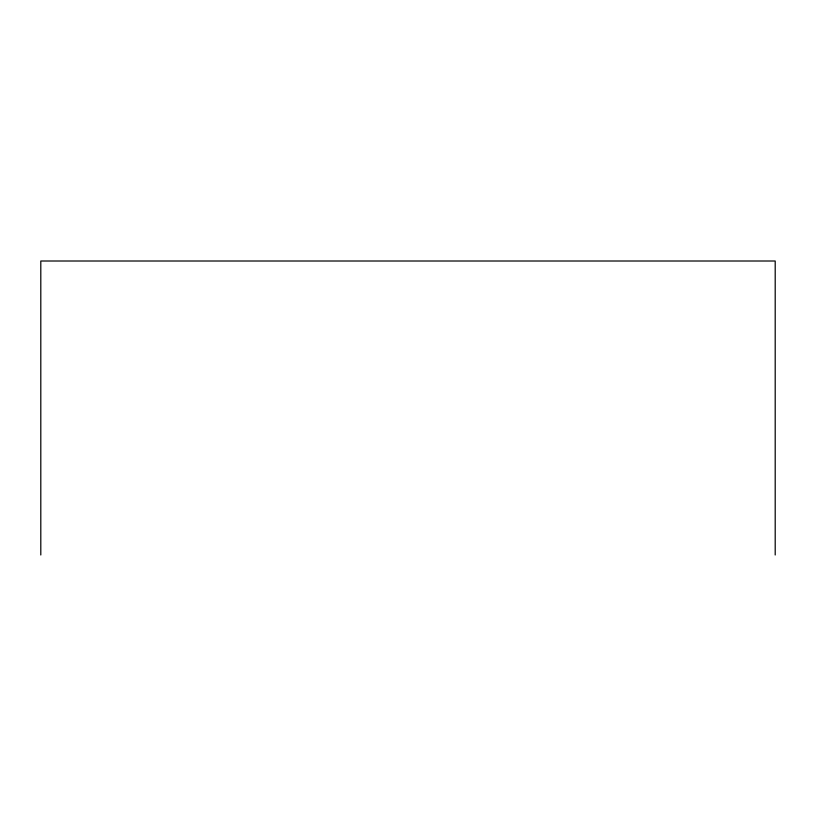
<?xml version="1.0" encoding="UTF-8"?>
<svg xmlns="http://www.w3.org/2000/svg" width="816" height="816" viewBox="0 0 816 816"><rect width="100%" height="100%" fill="white"/><g stroke="black" fill="none" stroke-linecap="round" stroke-linejoin="round"><path stroke-width="1.22" d="M775.2 554.992L775.2 261.008L40.8 261.008L40.8 554.992"/></g></svg>
